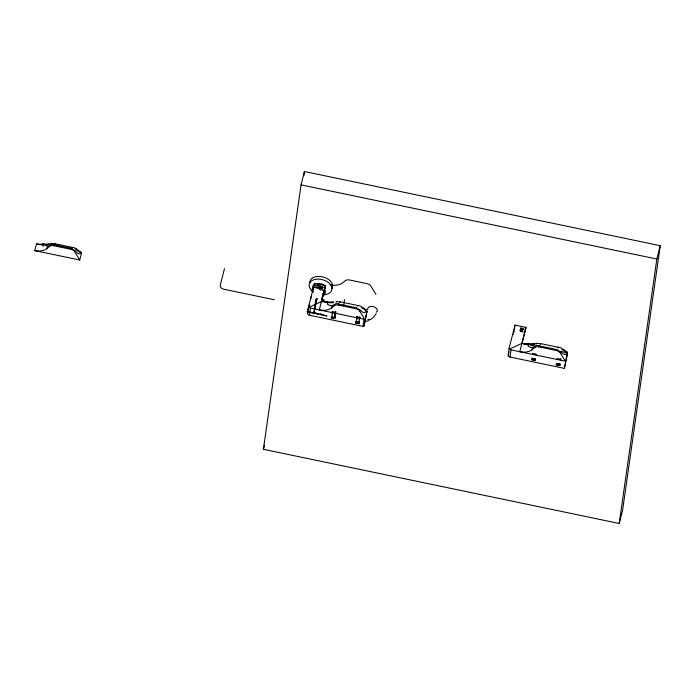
<?xml version="1.0" encoding="UTF-8"?>
<svg xmlns="http://www.w3.org/2000/svg" width="695" height="695" viewBox="0 0 695 695"><rect width="100%" height="100%" fill="white"/><g stroke="black" fill="none" stroke-linecap="round" stroke-linejoin="round"><path stroke-width="1.04" d="M313.706 313.758L317.05 298.39L315.73 302.846L315.93 299.328L315.669 300.327L313.992 312.811M334.521 317.12L335.094 313.184M356.361 321.672L356.909 317.919M50.944 244.292L51.048 243.554A5.795 4.813 5.5 0 1 52.533 243.537M54.896 244.623L55.018 243.763L72.367 247.385L72.271 248.08M263.405 449.309L301.039 184.861L304.453 171.526L660.25 245.691L622.616 510.139L619.202 523.474L263.405 449.309L264.447 445.2M303.837 175.826L304.453 171.526M361.383 307.538C362.173 306.677 366.143 309.466 367.038 311.099L364.058 325.92A0.895 0.686 8.1 0 1 363.007 326.407L309.483 315.252A2.241 1.72 8.1 0 1 307.72 313.124L308.736 305.974A2.241 1.72 8.1 0 0 310.5 308.094L364.024 319.248M309.483 315.252L310.5 308.094M312.776 292.221L312.863 291.639M313.097 290.267L312.985 291.066A0.895 0.573 14.4 0 0 313.106 291.448M313.21 289.467L313.436 287.869A0.895 0.573 14.4 0 1 314.392 287.487L319.292 288.503A0.895 0.573 14.4 0 1 319.891 288.799L320.63 289.494M314.262 285.245L314.54 283.299L325.512 285.584L324.921 286.349M322.48 297.417L322.358 298.277A5.612 4.292 8.1 0 0 322.662 300.744M324.513 286.262L324.635 285.402A0.895 0.686 8.1 0 1 325.338 286.253L322.089 299.319M324.435 291.553L324.513 290.97A0.895 0.573 14.4 0 0 324.313 290.51L323.827 290.05M325.521 302.62C326.433 300.735 329.856 302.551 331.854 302.064M335.477 311.621C333.852 316.407 336.31 320.482 331.246 317.893L331.567 316.442M332.002 312.576L332.132 311.629L335.642 312.359L335.511 313.306L335.928 311.664M336.033 302.203L336.363 301.474M334.755 318.631L335.338 315.356M340.029 302.551L340.133 301.795L357.734 305.47A11.728 10.138 6.4 0 1 361.574 306.643M343.66 305.791L344.529 299.658M357.63 306.165L357.734 305.47M355.718 323.001L356.04 321.542L355.718 323.001L359.228 323.731L359.55 322.272L359.228 323.731M356.474 317.676L356.613 316.738L360.123 317.467L359.984 318.406M363.007 326.407L364.171 318.249L359.689 311.004A4.561 2.928 14.4 0 0 356.014 308.745L338.413 305.07A4.561 2.928 14.4 0 0 334.321 305.722L331.532 307.972A13.683 8.783 14.4 0 1 319.274 309.909L325.338 286.253M364.058 325.92L367.038 311.099L363.146 308.684M561.873 349.333C562.681 348.482 566.625 351.279 567.528 352.895L564.375 368.385L509.974 357.039A2.241 1.72 8.1 0 1 508.21 354.919L509.226 347.761L515.03 325.095L526.002 327.38L522.041 343.243M509.974 357.039L510.999 349.889A2.241 1.72 8.1 0 1 509.226 347.761M513.171 334.747L513.257 334.104M513.848 332.08L513.952 331.35M514.37 329.769L514.621 327.979M514.76 327.041L515.03 325.095M531.736 359.689L535.246 360.427L531.736 359.689L532.057 358.238L534.69 358.785M532.492 354.372L532.622 353.425L536.132 354.155L536.001 355.102M536.523 343.999L536.853 343.269M535.246 360.427L535.567 358.967M540.51 344.399L540.623 343.591L558.224 347.257L558.128 347.96M556.209 364.797L556.53 363.337L560.04 364.067C560.865 366.856 554.766 365.587 556.53 363.337M556.973 359.471L557.103 358.524L560.613 359.263L560.483 360.201L560.9 358.559M559.718 365.527L560.04 364.067M564.375 368.385L567.528 352.895L563.636 350.48M619.202 523.474L656.836 259.027L660.25 245.691M332.184 313.905L332.688 311.43M359.298 319.561L359.836 317.189M359.541 318.466L358.802 323.14L359.628 321.42M356.839 317.989L357.169 316.529M356.943 317.745L356.17 322.584L356.631 322.159M314.401 309.023L314.514 308.502M314.427 308.893L315.851 303.341M359.593 318.197L359.802 317.076M332.61 312.003L331.697 317.485M356.978 317.563L357.134 316.651M335.172 312.837L335.32 311.977M322.471 297.46L322.463 297.495A5.612 4.292 8.1 0 0 325.564 302.316A40.857 31.258 8.1 0 0 327.927 302.603L330.577 302.768M335.372 315.426L335.164 316.277M81.445 253.319L75.937 249.548L76.05 248.767L77.579 249.879A49.953 27.027 48.3 0 0 80.976 252.198L81.445 253.319L79.734 259.991L34.75 250.608L36.461 243.945A13.014 10.859 16.5 0 0 41.969 244.058L44.011 244.249M46.843 248.628L47.338 246.69A26.453 8.679 -58.7 0 0 49.91 245.187L49.606 246.369L46.843 248.628A13.466 8.644 14.4 0 1 34.75 250.608M49.606 246.369A4.491 2.884 14.4 0 1 53.637 245.709L53.897 244.71L71.246 248.323L70.994 249.323A4.491 2.884 14.4 0 1 74.608 251.581L79.734 259.991M74.608 251.581L74.904 250.417L77.232 253.015L79.091 253.953L80.177 253.545L80.985 252.189M224.476 268.652L220.289 284.985A4.491 3.432 8.1 0 0 223.825 289.233L274.273 299.754M314.54 283.299L307.216 311.881L326.954 315.999A20.198 15.446 8.1 0 1 320.013 313.462M309.518 304.688L307.911 310.978A0.895 0.686 8.1 0 0 308.615 311.829L318.267 313.836A10.773 8.236 8.1 0 1 313.905 312.09M307.72 313.124L308.241 311.065M320.769 290.05L319.57 288.911L320.256 286.244L322.272 286.67L323.47 287.799M320.994 289.155L321.446 287.382L320.256 286.244M322.784 290.467L321.594 289.337L322.272 286.67M331.532 307.972L332.123 305.67A25.446 8.453 -58.5 0 0 334.669 304.419L334.33 305.722M338.413 305.07L338.673 304.071L356.274 307.737L356.014 308.736M356.856 321.42L356.657 322.124M359.689 311.004L360.01 309.727L362.434 312.055L364.467 312.724L365.7 311.933L366.578 310.048M513.579 332.549L514.039 330.768M508.21 354.919L508.975 351.922M521.259 331.845L520.068 330.707L520.746 328.04L522.762 328.457L523.961 329.595M521.485 330.95L521.945 329.178L520.746 328.04M523.274 332.262L522.084 331.124L522.762 328.457M526.002 327.38L519.773 351.713A13.683 8.783 14.4 0 0 532.04 349.776L534.82 347.517A4.561 2.928 14.4 0 1 538.912 346.875L556.504 350.532A4.561 2.928 14.4 0 1 560.179 352.799M532.023 349.767L532.613 347.465A25.446 8.453 -58.5 0 0 535.159 346.214L534.82 347.517M538.912 346.866L539.164 345.867L556.764 349.533L556.504 350.532M334.886 317.337L331.428 316.581M567.068 351.844L566.138 353.79L564.957 354.511L562.924 353.851L560.509 351.522L560.179 352.799L565.391 361.226L510.999 349.889M376.204 313.662L373.241 317.537L370.313 319.691M331.246 317.893L334.886 318.484M334.53 317.198L334.964 316.729M359.002 322.298L359.445 321.837M532.057 358.238L535.428 359.107M345.389 280.632L342.592 282.882A13.674 8.774 14.4 0 1 330.342 284.82M309.075 307.286L321.411 301.587A13.405 10.955 16.2 0 0 325.625 301.899L325.703 301.891M509.565 349.072L521.902 343.382A13.422 10.972 16.2 0 0 527.357 343.565L532.344 343.86M368.863 320.447L365.683 321.568M332.071 305.687L329.717 305.548L327.632 304.115M532.613 347.465L530.276 347.361L528.122 345.91M51.048 243.554L48.424 244.101L48.32 244.805L44.741 244.996M536.627 343.295L532.301 344.564M534.377 344.381L534.872 344.312M46.478 244.292L44.94 244.292M331.498 302.777L333.392 302.655L333.496 301.934A12.162 10.216 10 0 1 331.845 301.96M52.542 243.45L52.976 243.476M530.997 344.555L525.359 344.008A50.5 38.625 8.1 0 1 521.902 343.382L527.21 344.485M42.395 244.848L43.203 244.918M41.57 244.77L39.867 244.544A43.663 33.403 8.1 0 1 36.461 243.945M301.039 184.861L656.836 259.027M330.238 284.82L330.872 284.95M524.951 328.04L525.88 328.24M321.446 287.382L322.08 287.513M521.945 329.178L522.953 329.387M319.57 288.911L321.594 289.337M520.068 330.707L522.084 331.124M322.384 298.033L322.324 298.016A5.491 4.196 7 0 0 325.764 301.63M53.637 245.709L70.994 249.323M530.389 345.154L534.637 346.041M560.101 351.349L567.528 352.895M367.803 319.248L369.914 319.691M355.91 321.681L359.419 322.419M556.4 363.476L559.909 364.206M355.857 322.862L359.367 323.592M556.347 364.649L559.857 365.388M562.22 349.602L562.924 350.037M361.73 307.807L362.434 308.241M43.333 246.134L42.89 245.778M366.222 311.43L366.917 311.959M322.306 287.687L321.081 286.522A1.798 1.155 14.4 0 0 319.891 285.932L314.991 284.907A1.798 1.155 14.4 0 0 313.071 285.688L312.611 288.885A1.798 1.155 14.4 0 0 312.75 289.467M324.261 289.546L324.991 290.241A1.798 1.155 14.4 0 1 325.39 291.153L325.303 291.778A5.838 3.744 14.4 0 1 322.784 294.228M322.115 288.425L320.404 286.8A0.895 0.573 14.4 0 0 319.804 286.505L314.905 285.48A0.895 0.573 14.4 0 0 314.036 285.671M321.794 289.685L320.569 288.529A1.798 1.155 14.4 0 0 319.379 287.93L314.479 286.913A1.798 1.155 14.4 0 0 312.559 287.687L312.107 290.884A1.798 1.155 14.4 0 0 312.498 291.804L312.993 292.265M323.505 291.309L324.478 292.239A1.798 1.155 14.4 0 1 324.878 293.151L324.791 293.777A5.838 3.744 14.4 0 1 322.272 296.226M323.557 292.282L323.801 292.517A0.895 0.573 14.4 0 1 324 292.969L323.913 293.594A4.934 3.171 14.4 0 1 322.88 295.149M375.952 294.341L370.73 285.914A4.561 2.928 14.4 0 0 367.064 283.656L349.472 279.981A4.561 2.928 14.4 0 0 345.38 280.632M310.708 299.163A20.198 15.446 8.1 0 1 311.056 296.887M322.132 297.703A4.934 3.171 14.4 0 1 322.15 300.084M317.441 283.986A4.934 3.171 14.4 0 1 323.931 285.106A4.934 3.171 14.4 0 1 324.33 289.485M367.716 309.588A4.934 3.171 14.4 0 1 373.641 306.721A4.934 3.171 14.4 0 1 376.273 312.255M312.272 290.988A11.667 7.489 14.4 0 1 313.871 279.738A11.667 7.489 14.4 0 1 330.707 284.898A11.667 7.489 14.4 0 1 324.313 294.68M309.779 282.961A11.667 7.489 14.4 0 1 323.097 277.001A11.667 7.489 14.4 0 1 331.871 288.634M309.596 305.479A10.773 8.236 8.1 0 1 309.596 304.862M49.805 245.153A4.474 2.65 14.1 0 1 53.923 244.475M71.22 248.584A4.474 2.128 20.2 0 1 74.478 250.452M47.13 245.908A12.458 6.351 59.6 0 1 43.542 243.893M42.968 245.691A6.941 4.431 -56.5 0 1 42.352 243.928M72.384 247.316A13.318 11.615 6.3 0 1 74.374 247.863M52.968 243.545A13.318 11.467 6.4 0 1 54.992 243.841M74.765 248.054A5.795 4.934 7.3 0 1 76.085 248.714M48.381 243.971A11.745 9.826 11.7 0 1 46.461 244.136M44.932 244.18A25.289 19.938 9.9 0 1 44.011 244.136M323.679 292.925A4.934 3.171 14.4 0 1 322.697 293.525M556.738 349.828A4.535 1.859 20.1 0 1 559.962 351.548M535.02 346.171A4.535 2.459 13.8 0 1 539.198 345.606M528.174 345.754A7.454 4.752 -50.7 0 1 527.714 343.929M527.357 344.112A5.074 3.432 -26.3 0 1 527.383 343.556M558.233 347.231A11.728 10.138 6.4 0 1 562.073 348.438M536.87 343.452A12.293 10.286 6.2 0 1 540.545 343.86M533.968 343.643A12.162 10.216 10 0 1 532.335 343.756M356.24 308.033A4.535 1.859 20.1 0 1 359.471 309.753M334.53 304.375A4.535 2.459 13.8 0 1 338.7 303.811M327.684 303.958A7.454 4.752 -50.7 0 1 327.223 302.134M326.867 302.316A5.074 3.432 -26.3 0 1 326.885 301.76M336.38 301.665A12.293 10.286 6.2 0 1 340.055 302.073M324.895 286.418A0.895 0.686 8.1 0 1 325.217 287.113"/></g></svg>
